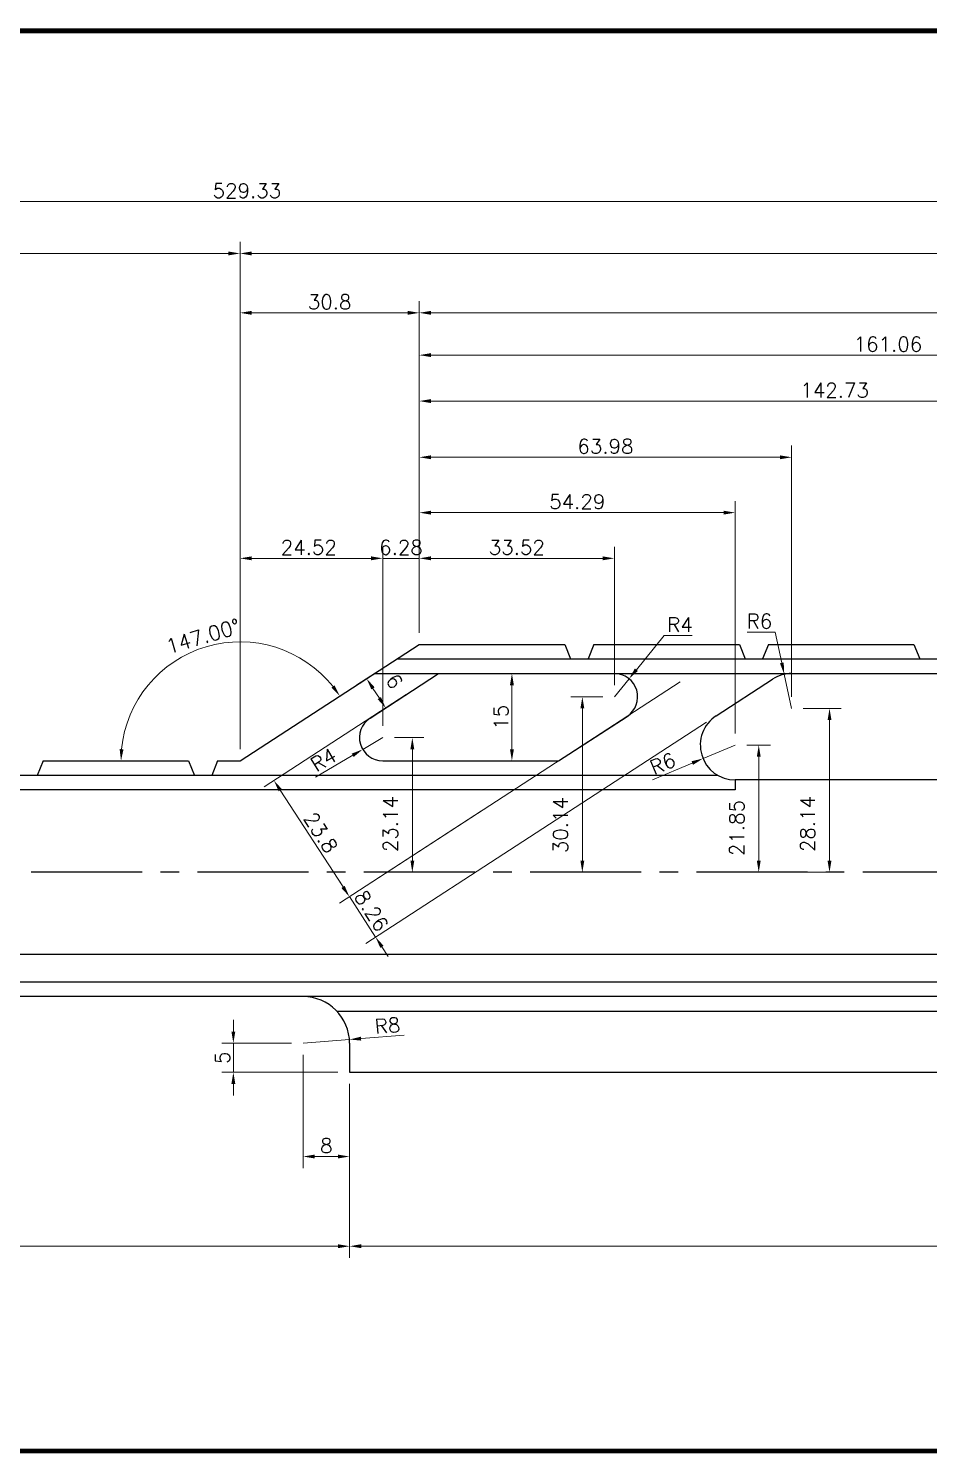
# Model space of a CAD drawing. Header units: millimetres. Extents: x 6728 to 8819, y -1283 to 914.
# Drawn here: x 7353.2 to 7507.9, y -1218 to -973.2 of the extents above; entities that cross this region are included whole.
import ezdxf

# ---------------------------------------------------------------- set-up
doc = ezdxf.new("R2010")
doc.units = ezdxf.units.MM
doc.header["$LTSCALE"] = 1000
doc.linetypes.add('CENTER2', pattern=[28.575, 19.05, -3.175, 3.175, -3.175])
doc.linetypes.add('DASHDOTX3', pattern=[508, 254, -127, 0, -127])
for name, color, linetype in [('PUB_DIM', 3, 'Continuous'), ('PUB_TITLE', 7, 'Continuous'), ('中线', 1, 'DASHDOTX3')]:
    doc.layers.add(name, color=color, linetype=linetype)
doc.styles.get("Standard").update_dxf_attribs({"font": 'txt.shx', "bigfont": 'gbcbig.shx'})
doc.dimstyles.new('ISO-25', dxfattribs={"dimtxt": 2.5, "dimasz": 2, "dimexe": 2, "dimexo": 2, "dimtad": 1, "dimtoh": 1, "dimdsep": 46, "dimtxsty": 'Standard', "dimcen": 2.5, "dimclrd": 256, "dimclre": 256, "dimazin": 0, "dimtfac": 1, "dimtix": 1, "dimtmove": 1, "dimatfit": 0, "dimfxl": 0, "dimtolj": 1, "dimlwd": 9, "dimlwe": 9, "dimarcsym": 0})

# ---------------------------------------------------------------- blocks, each defined once
blk = doc.blocks.new('*D573')
at = {"layer": 'Defpoints', "color": 0}
for p in [(7466.91, -1084.38), (7471.41, -1091.31), (7408.38, -1122.39)]:
    blk.add_point(p, dxfattribs=at)
at = {"layer": 'PUB_DIM', "lineweight": 9}
for p, q in [((7465.24, -1085.47), (7406.7, -1123.48)), ((7469.74, -1092.4), (7411.2, -1130.41)), ((7407.29, -1120.72), (7406.2, -1119.04)), ((7412.88, -1129.32), (7408.38, -1122.39)), ((7413.97, -1131), (7415.06, -1132.68))]:
    blk.add_line(p, q, dxfattribs=at)
at = {"layer": 'PUB_DIM'}
for points in [[(7407.57, -1120.53), (7407.01, -1120.9), (7408.38, -1122.39)], [(7414.25, -1130.82), (7413.69, -1131.18), (7412.88, -1129.32)]]:
    blk.add_solid(points, dxfattribs=at)
at = {"layer": 'PUB_DIM', "color": 0, "insert": (7412.2, -1124.84), "char_height": 2.5, "attachment_point": 5, "rotation": 302.9976}
blk.add_mtext('\\A1;8.26', dxfattribs=at)
blk = doc.blocks.new('*D572')
at = {"layer": 'Defpoints', "color": 0}
for p in [(7419.81, -1086.59), (7432.78, -1106.55), (7408.38, -1122.39)]:
    blk.add_point(p, dxfattribs=at)
at = {"layer": 'PUB_DIM', "lineweight": 9}
for p, q in [((7418.14, -1087.68), (7393.74, -1103.52)), ((7396.51, -1104.11), (7407.29, -1120.72)), ((7431.1, -1107.64), (7406.7, -1123.48))]:
    blk.add_line(p, q, dxfattribs=at)
at = {"layer": 'PUB_DIM'}
for points in [[(7396.79, -1103.92), (7396.23, -1104.29), (7395.42, -1102.43)], [(7407.57, -1120.53), (7407.01, -1120.9), (7408.38, -1122.39)]]:
    blk.add_solid(points, dxfattribs=at)
at = {"layer": 'PUB_DIM', "color": 0, "insert": (7403.47, -1111.39), "char_height": 2.5, "attachment_point": 5, "rotation": 302.9976}
blk.add_mtext('\\A1;23.8', dxfattribs=at)
blk = doc.blocks.new('*D571')
at = {"layer": 'Defpoints', "color": 0}
for p in [(7414.11, -1064.27), (7414.11, -1077.06), (7420.39, -1077.06)]:
    blk.add_point(p, dxfattribs=at)
at = {"layer": 'PUB_DIM', "lineweight": 9}
for p, q in [((7414.11, -1075.06), (7414.11, -1062.27)), ((7420.39, -1075.06), (7420.39, -1062.27)), ((7412.11, -1064.27), (7410.11, -1064.27)), ((7420.39, -1064.27), (7414.11, -1064.27)), ((7422.39, -1064.27), (7424.39, -1064.27))]:
    blk.add_line(p, q, dxfattribs=at)
at = {"layer": 'PUB_DIM'}
for points in [[(7412.11, -1063.93), (7412.11, -1064.6), (7414.11, -1064.27)], [(7422.39, -1063.93), (7422.39, -1064.6), (7420.39, -1064.27)]]:
    blk.add_solid(points, dxfattribs=at)
at = {"layer": 'PUB_DIM', "color": 0, "insert": (7417.25, -1062.39), "char_height": 2.5, "attachment_point": 5}
blk.add_mtext('\\A1;6.28', dxfattribs=at)
blk = doc.blocks.new('*D569')
at = {"layer": 'Defpoints', "color": 0}
for p in [(7412.69, -1084.06), (7650.72, -1084.06), (7566.24, -1084.69), (7580.25, -1086.23), (7584.06, -1092.62)]:
    blk.add_point(p, dxfattribs=at)
at = {"layer": 'PUB_DIM', "lineweight": 9}
for start, end in [(7.3571, 14.7142), (335.9987, 0), (321.2845, 328.6416)]:
    blk.add_arc((7564.82, -1084.06), 15.59, start, end, dxfattribs=at)
at = {"layer": 'PUB_DIM'}
for points in [[(7580.61, -1082.04), (7579.94, -1082.08), (7580.41, -1084.06)], [(7577.83, -1092.01), (7578.42, -1092.32), (7579.06, -1090.4)]]:
    blk.add_solid(points, dxfattribs=at)
at = {"layer": 'PUB_DIM', "color": 0, "insert": (7575.75, -1086.66), "char_height": 2.5, "attachment_point": 5}
blk.add_mtext('\\A1;24.00°', dxfattribs=at)
blk = doc.blocks.new('*D566')
at = {"layer": 'Defpoints', "color": 0}
for p in [(7392.44, -1078.81), (7420.39, -1079.06), (7380.75, -1099.06), (7389.59, -1099.06), (7389.59, -1099.06)]:
    blk.add_point(p, dxfattribs=at)
at = {"layer": 'PUB_DIM', "lineweight": 9}
blk.add_line((7378.75, -1099.06), (7367.14, -1099.06), dxfattribs=at)
blk.add_arc((7389.59, -1099.06), 20.45, 38.6032, 174.3944, dxfattribs=at)
at = {"layer": 'PUB_DIM'}
for points in [[(7405.84, -1086.1), (7405.3, -1086.49), (7406.74, -1087.92)], [(7369.57, -1097.08), (7368.91, -1097.04), (7369.14, -1099.06)]]:
    blk.add_solid(points, dxfattribs=at)
at = {"layer": 'PUB_DIM', "color": 0, "insert": (7383.25, -1077.65), "char_height": 2.5, "attachment_point": 5, "rotation": 16.4988}
blk.add_mtext('\\A1;147.00°', dxfattribs=at)
blk = doc.blocks.new('*D557')
at = {"layer": 'Defpoints', "color": 0}
for p in [(7474.68, -1096.35), (7469.15, -1098.66)]:
    blk.add_point(p, dxfattribs=at)
at = {"layer": 'PUB_DIM', "lineweight": 9}
for p, q in [((7474.68, -1096.35), (7469.15, -1098.66)), ((7460.46, -1102.3), (7467.3, -1099.44))]:
    blk.add_line(p, q, dxfattribs=at)
at = {"layer": 'PUB_DIM'}
blk.add_solid([(7467.17, -1099.13), (7467.43, -1099.74), (7469.15, -1098.66)], dxfattribs=at)
at = {"layer": 'PUB_DIM', "color": 0, "insert": (7462.23, -1099.53), "char_height": 2.5, "attachment_point": 5, "rotation": 22.7206}
blk.add_mtext('\\A1;R6', dxfattribs=at)
blk = doc.blocks.new('*D558')
at = {"layer": 'Defpoints', "color": 0}
for p in [(7483.11, -1084.19), (7484.37, -1090.06)]:
    blk.add_point(p, dxfattribs=at)
at = {"layer": 'PUB_DIM', "lineweight": 9}
for p, q in [((7476.76, -1076.95), (7481.55, -1076.95)), ((7481.55, -1076.95), (7482.69, -1082.24)), ((7484.37, -1090.06), (7483.11, -1084.19))]:
    blk.add_line(p, q, dxfattribs=at)
at = {"layer": 'PUB_DIM'}
blk.add_solid([(7483.01, -1082.17), (7482.36, -1082.31), (7483.11, -1084.19)], dxfattribs=at)
at = {"layer": 'PUB_DIM', "color": 0, "insert": (7478.85, -1075.07), "char_height": 2.5, "attachment_point": 5}
blk.add_mtext('\\A1;R6', dxfattribs=at)
blk = doc.blocks.new('*D554')
at = {"layer": 'Defpoints', "color": 0}
for p in [(7456.44, -1084.95), (7453.91, -1088.06)]:
    blk.add_point(p, dxfattribs=at)
at = {"layer": 'PUB_DIM', "lineweight": 9}
for p, q in [((7462.47, -1077.55), (7457.7, -1083.4)), ((7467.26, -1077.55), (7462.47, -1077.55)), ((7453.91, -1088.06), (7456.44, -1084.95))]:
    blk.add_line(p, q, dxfattribs=at)
at = {"layer": 'PUB_DIM'}
blk.add_solid([(7457.44, -1083.19), (7457.96, -1083.61), (7456.44, -1084.95)], dxfattribs=at)
at = {"layer": 'PUB_DIM', "color": 0, "insert": (7465.18, -1075.67), "char_height": 2.5, "attachment_point": 5}
blk.add_mtext('\\A1;R4', dxfattribs=at)
blk = doc.blocks.new('*D562')
at = {"layer": 'Defpoints', "color": 0}
for p in [(7429.22, -1084.06), (7436.31, -1084.06), (7429.22, -1099.06)]:
    blk.add_point(p, dxfattribs=at)
at = {"layer": 'PUB_DIM', "lineweight": 9}
for p, q in [((7431.22, -1084.06), (7438.31, -1084.06)), ((7436.31, -1097.06), (7436.31, -1086.06)), ((7431.22, -1099.06), (7438.31, -1099.06))]:
    blk.add_line(p, q, dxfattribs=at)
at = {"layer": 'PUB_DIM'}
for points in [[(7435.98, -1086.06), (7436.65, -1086.06), (7436.31, -1084.06)], [(7435.98, -1097.06), (7436.65, -1097.06), (7436.31, -1099.06)]]:
    blk.add_solid(points, dxfattribs=at)
at = {"layer": 'PUB_DIM', "color": 0, "insert": (7434.44, -1091.56), "char_height": 2.5, "attachment_point": 5, "rotation": 90}
blk.add_mtext('\\A1;15', dxfattribs=at)
blk = doc.blocks.new('*D556')
at = {"layer": 'Defpoints', "color": 0}
for p in [(7414.55, -1082.85), (7411.35, -1084.93), (7417.82, -1087.88)]:
    blk.add_point(p, dxfattribs=at)
at = {"layer": 'PUB_DIM', "lineweight": 9}
for p, q in [((7412.88, -1083.94), (7409.67, -1086.02)), ((7413.53, -1088.28), (7412.44, -1086.61)), ((7416.14, -1088.97), (7412.94, -1091.05))]:
    blk.add_line(p, q, dxfattribs=at)
at = {"layer": 'PUB_DIM'}
for points in [[(7412.72, -1086.43), (7412.16, -1086.79), (7411.35, -1084.93)], [(7413.81, -1088.1), (7413.25, -1088.47), (7414.61, -1089.96)]]:
    blk.add_solid(points, dxfattribs=at)
at = {"layer": 'PUB_DIM', "color": 0, "insert": (7416.13, -1085.4), "char_height": 2.5, "attachment_point": 5, "rotation": 302.9976}
blk.add_mtext('\\A1;6', dxfattribs=at)
blk = doc.blocks.new('*D555')
at = {"layer": 'Defpoints', "color": 0}
for p in [(7414.11, -1095.06), (7410.67, -1097.09)]:
    blk.add_point(p, dxfattribs=at)
at = {"layer": 'PUB_DIM', "lineweight": 9}
for p, q in [((7414.11, -1095.06), (7410.67, -1097.09)), ((7402.56, -1101.87), (7408.95, -1098.1))]:
    blk.add_line(p, q, dxfattribs=at)
at = {"layer": 'PUB_DIM'}
blk.add_solid([(7408.78, -1097.82), (7409.11, -1098.39), (7410.67, -1097.09)], dxfattribs=at)
at = {"layer": 'PUB_DIM', "color": 0, "insert": (7403.94, -1098.88), "char_height": 2.5, "attachment_point": 5, "rotation": 30.5246}
blk.add_mtext('\\A1;R4', dxfattribs=at)
blk = doc.blocks.new('*D561')
at = {"layer": 'Defpoints', "color": 0}
for p in [(7414.11, -1095.06), (7414.11, -1118.2), (7419.2, -1118.2)]:
    blk.add_point(p, dxfattribs=at)
at = {"layer": 'PUB_DIM', "lineweight": 9}
for p, q in [((7416.11, -1095.06), (7421.2, -1095.06)), ((7419.2, -1097.06), (7419.2, -1116.2)), ((7416.11, -1118.2), (7421.2, -1118.2))]:
    blk.add_line(p, q, dxfattribs=at)
at = {"layer": 'PUB_DIM'}
for points in [[(7418.87, -1097.06), (7419.53, -1097.06), (7419.2, -1095.06)], [(7418.87, -1116.2), (7419.53, -1116.2), (7419.2, -1118.2)]]:
    blk.add_solid(points, dxfattribs=at)
at = {"layer": 'PUB_DIM', "color": 0, "insert": (7415.45, -1109.92), "char_height": 2.5, "attachment_point": 5, "rotation": 90}
blk.add_mtext('\\A1;23.14', dxfattribs=at)
blk = doc.blocks.new('*D548')
at = {"layer": 'Defpoints', "color": 0}
for p in [(7453.91, -1088.06), (7448.41, -1118.2), (7453.91, -1118.2)]:
    blk.add_point(p, dxfattribs=at)
at = {"layer": 'PUB_DIM', "lineweight": 9}
for p, q in [((7451.91, -1088.06), (7446.41, -1088.06)), ((7448.41, -1090.06), (7448.41, -1116.2)), ((7451.91, -1118.2), (7446.41, -1118.2))]:
    blk.add_line(p, q, dxfattribs=at)
at = {"layer": 'PUB_DIM'}
for points in [[(7448.08, -1090.06), (7448.75, -1090.06), (7448.41, -1088.06)], [(7448.08, -1116.2), (7448.75, -1116.2), (7448.41, -1118.2)]]:
    blk.add_solid(points, dxfattribs=at)
at = {"layer": 'PUB_DIM', "color": 0, "insert": (7444.66, -1110.1), "char_height": 2.5, "attachment_point": 5, "rotation": 90}
blk.add_mtext('\\A1;30.14', dxfattribs=at)
blk = doc.blocks.new('*D549')
at = {"layer": 'Defpoints', "color": 0}
for p in [(7474.68, -1096.35), (7474.68, -1118.2), (7478.72, -1118.2)]:
    blk.add_point(p, dxfattribs=at)
at = {"layer": 'PUB_DIM', "lineweight": 9}
for p, q in [((7476.68, -1096.35), (7480.72, -1096.35)), ((7478.72, -1098.35), (7478.72, -1116.2)), ((7476.68, -1118.2), (7480.72, -1118.2))]:
    blk.add_line(p, q, dxfattribs=at)
at = {"layer": 'PUB_DIM'}
for points in [[(7478.39, -1098.35), (7479.05, -1098.35), (7478.72, -1096.35)], [(7478.39, -1116.2), (7479.05, -1116.2), (7478.72, -1118.2)]]:
    blk.add_solid(points, dxfattribs=at)
at = {"layer": 'PUB_DIM', "color": 0, "insert": (7474.97, -1110.6), "char_height": 2.5, "attachment_point": 5, "rotation": 90}
blk.add_mtext('\\A1;21.85', dxfattribs=at)
blk = doc.blocks.new('*D550')
at = {"layer": 'Defpoints', "color": 0}
for p in [(7484.37, -1090.06), (7484.37, -1118.2), (7490.88, -1118.2)]:
    blk.add_point(p, dxfattribs=at)
at = {"layer": 'PUB_DIM', "lineweight": 9}
for p, q in [((7486.37, -1090.06), (7492.88, -1090.06)), ((7490.88, -1092.06), (7490.88, -1116.2)), ((7486.37, -1118.2), (7492.88, -1118.2))]:
    blk.add_line(p, q, dxfattribs=at)
at = {"layer": 'PUB_DIM'}
for points in [[(7490.55, -1092.06), (7491.22, -1092.06), (7490.88, -1090.06)], [(7490.55, -1116.2), (7491.22, -1116.2), (7490.88, -1118.2)]]:
    blk.add_solid(points, dxfattribs=at)
at = {"layer": 'PUB_DIM', "color": 0, "insert": (7487.13, -1109.91), "char_height": 2.5, "attachment_point": 5, "rotation": 90}
blk.add_mtext('\\A1;28.14', dxfattribs=at)
blk = doc.blocks.new('*D543')
at = {"layer": 'Defpoints', "color": 0}
for p in [(7400.42, -1147.56), (7408.39, -1146.93)]:
    blk.add_point(p, dxfattribs=at)
at = {"layer": 'PUB_DIM', "lineweight": 9}
for p, q in [((7400.42, -1147.56), (7408.39, -1146.93)), ((7417.78, -1146.2), (7410.39, -1146.78))]:
    blk.add_line(p, q, dxfattribs=at)
at = {"layer": 'PUB_DIM'}
blk.add_solid([(7410.36, -1146.44), (7410.41, -1147.11), (7408.39, -1146.93)], dxfattribs=at)
at = {"layer": 'PUB_DIM', "color": 0, "insert": (7414.93, -1144.54), "char_height": 2.5, "attachment_point": 5, "rotation": 4.4783}
blk.add_mtext('\\A1;R8', dxfattribs=at)
blk = doc.blocks.new('*D542')
at = {"layer": 'Defpoints', "color": 0}
for p in [(7388.45, -1147.56), (7400.42, -1147.56), (7408.42, -1152.56)]:
    blk.add_point(p, dxfattribs=at)
at = {"layer": 'PUB_DIM', "lineweight": 9}
for p, q in [((7388.45, -1145.56), (7388.45, -1143.56)), ((7398.42, -1147.56), (7386.45, -1147.56)), ((7388.45, -1152.56), (7388.45, -1147.56)), ((7406.42, -1152.56), (7386.45, -1152.56)), ((7388.45, -1154.56), (7388.45, -1156.56))]:
    blk.add_line(p, q, dxfattribs=at)
at = {"layer": 'PUB_DIM'}
for points in [[(7388.11, -1145.56), (7388.78, -1145.56), (7388.45, -1147.56)], [(7388.11, -1154.56), (7388.78, -1154.56), (7388.45, -1152.56)]]:
    blk.add_solid(points, dxfattribs=at)
at = {"layer": 'PUB_DIM', "color": 0, "insert": (7386.57, -1150.06), "char_height": 2.5, "attachment_point": 5, "rotation": 90}
blk.add_mtext('\\A1;5', dxfattribs=at)
blk = doc.blocks.new('*D541')
at = {"layer": 'Defpoints', "color": 0}
for p in [(7400.42, -1147.56), (7408.42, -1152.56), (7408.42, -1167.03)]:
    blk.add_point(p, dxfattribs=at)
at = {"layer": 'PUB_DIM', "lineweight": 9}
for p, q in [((7400.42, -1149.56), (7400.42, -1169.03)), ((7408.42, -1154.56), (7408.42, -1169.03)), ((7402.42, -1167.03), (7406.42, -1167.03))]:
    blk.add_line(p, q, dxfattribs=at)
at = {"layer": 'PUB_DIM'}
for points in [[(7402.42, -1166.7), (7402.42, -1167.36), (7400.42, -1167.03)], [(7406.42, -1166.7), (7406.42, -1167.36), (7408.42, -1167.03)]]:
    blk.add_solid(points, dxfattribs=at)
at = {"layer": 'PUB_DIM', "color": 0, "insert": (7404.42, -1165.16), "char_height": 2.5, "attachment_point": 5}
blk.add_mtext('\\A1;8', dxfattribs=at)
blk = doc.blocks.new('*D538')
at = {"layer": 'Defpoints', "color": 0}
for p in [(7126.1, -1134.7), (7408.42, -1152.56), (7126.1, -1182.44)]:
    blk.add_point(p, dxfattribs=at)
at = {"layer": 'PUB_DIM', "lineweight": 9}
for p, q in [((7126.1, -1136.7), (7126.1, -1184.44)), ((7408.42, -1154.56), (7408.42, -1184.44)), ((7406.42, -1182.44), (7128.1, -1182.44))]:
    blk.add_line(p, q, dxfattribs=at)
at = {"layer": 'PUB_DIM'}
for points in [[(7128.1, -1182.1), (7128.1, -1182.77), (7126.1, -1182.44)], [(7406.42, -1182.1), (7406.42, -1182.77), (7408.42, -1182.44)]]:
    blk.add_solid(points, dxfattribs=at)
at = {"layer": 'PUB_DIM', "color": 0, "insert": (7267.26, -1180.56), "char_height": 2.5, "attachment_point": 5}
blk.add_mtext('\\A1;282.31', dxfattribs=at)
blk = doc.blocks.new('*D525')
at = {"layer": 'Defpoints', "color": 0}
for p in [(7655.43, -1002.99), (7655.43, -1080.56), (7126.1, -1097.64)]:
    blk.add_point(p, dxfattribs=at)
at = {"layer": 'PUB_DIM', "lineweight": 9}
for p, q in [((7126.1, -1095.64), (7126.1, -1000.99)), ((7655.43, -1078.56), (7655.43, -1000.99)), ((7128.1, -1002.99), (7653.43, -1002.99))]:
    blk.add_line(p, q, dxfattribs=at)
at = {"layer": 'PUB_DIM'}
for points in [[(7128.1, -1002.66), (7128.1, -1003.33), (7126.1, -1002.99)], [(7653.43, -1002.66), (7653.43, -1003.33), (7655.43, -1002.99)]]:
    blk.add_solid(points, dxfattribs=at)
at = {"layer": 'PUB_DIM', "color": 0, "insert": (7390.77, -1001.12), "char_height": 2.5, "attachment_point": 5}
blk.add_mtext('\\A1;529.33', dxfattribs=at)
blk = doc.blocks.new('*D534')
at = {"layer": 'Defpoints', "color": 0}
for p in [(7389.59, -1011.89), (7655.43, -1080.56), (7389.59, -1099.06)]:
    blk.add_point(p, dxfattribs=at)
at = {"layer": 'PUB_DIM', "lineweight": 9}
for p, q in [((7389.59, -1097.06), (7389.59, -1009.89)), ((7655.43, -1078.56), (7655.43, -1009.89)), ((7653.43, -1011.89), (7391.59, -1011.89))]:
    blk.add_line(p, q, dxfattribs=at)
at = {"layer": 'PUB_DIM'}
for points in [[(7391.59, -1011.56), (7391.59, -1012.22), (7389.59, -1011.89)], [(7653.43, -1011.56), (7653.43, -1012.22), (7655.43, -1011.89)]]:
    blk.add_solid(points, dxfattribs=at)
at = {"layer": 'PUB_DIM', "color": 0, "insert": (7522.51, -1010.01), "char_height": 2.5, "attachment_point": 5}
blk.add_mtext('\\A1;265.84', dxfattribs=at)
blk = doc.blocks.new('*D535')
at = {"layer": 'Defpoints', "color": 0}
for p in [(7420.39, -1022.09), (7420.39, -1079.06), (7389.59, -1097.06)]:
    blk.add_point(p, dxfattribs=at)
at = {"layer": 'PUB_DIM', "lineweight": 9}
for p, q in [((7389.59, -1095.06), (7389.59, -1020.09)), ((7420.39, -1077.06), (7420.39, -1020.09)), ((7391.59, -1022.09), (7418.39, -1022.09))]:
    blk.add_line(p, q, dxfattribs=at)
at = {"layer": 'PUB_DIM'}
for points in [[(7391.59, -1021.76), (7391.59, -1022.43), (7389.59, -1022.09)], [(7418.39, -1021.76), (7418.39, -1022.43), (7420.39, -1022.09)]]:
    blk.add_solid(points, dxfattribs=at)
at = {"layer": 'PUB_DIM', "color": 0, "insert": (7404.99, -1020.22), "char_height": 2.5, "attachment_point": 5}
blk.add_mtext('\\A1;30.8', dxfattribs=at)
blk = doc.blocks.new('*D533')
at = {"layer": 'Defpoints', "color": 0}
for p in [(7389.59, -1011.89), (7126.1, -1097.64), (7389.59, -1099.06)]:
    blk.add_point(p, dxfattribs=at)
at = {"layer": 'PUB_DIM', "lineweight": 9}
for p, q in [((7126.1, -1095.64), (7126.1, -1009.89)), ((7389.59, -1097.06), (7389.59, -1009.89)), ((7128.1, -1011.89), (7387.59, -1011.89))]:
    blk.add_line(p, q, dxfattribs=at)
at = {"layer": 'PUB_DIM'}
for points in [[(7128.1, -1011.56), (7128.1, -1012.22), (7126.1, -1011.89)], [(7387.59, -1011.56), (7387.59, -1012.22), (7389.59, -1011.89)]]:
    blk.add_solid(points, dxfattribs=at)
at = {"layer": 'PUB_DIM', "color": 0, "insert": (7257.85, -1010.01), "char_height": 2.5, "attachment_point": 5}
blk.add_mtext('\\A1;263.49', dxfattribs=at)
blk = doc.blocks.new('*D532')
at = {"layer": 'Defpoints', "color": 0}
for p in [(7389.59, -1064.27), (7389.59, -1095.06), (7414.11, -1095.06)]:
    blk.add_point(p, dxfattribs=at)
at = {"layer": 'PUB_DIM', "lineweight": 9}
for p, q in [((7389.59, -1093.06), (7389.59, -1062.27)), ((7414.11, -1093.06), (7414.11, -1062.27)), ((7412.11, -1064.27), (7391.59, -1064.27))]:
    blk.add_line(p, q, dxfattribs=at)
at = {"layer": 'PUB_DIM'}
for points in [[(7391.59, -1063.93), (7391.59, -1064.6), (7389.59, -1064.27)], [(7412.11, -1063.93), (7412.11, -1064.6), (7414.11, -1064.27)]]:
    blk.add_solid(points, dxfattribs=at)
at = {"layer": 'PUB_DIM', "color": 0, "insert": (7401.4, -1062.39), "char_height": 2.5, "attachment_point": 5}
blk.add_mtext('\\A1;24.52', dxfattribs=at)
blk = doc.blocks.new('*D526')
at = {"layer": 'Defpoints', "color": 0}
for p in [(7420.39, -1022.09), (7420.39, -1079.06), (7655.43, -1080.56)]:
    blk.add_point(p, dxfattribs=at)
at = {"layer": 'PUB_DIM', "lineweight": 9}
for p, q in [((7420.39, -1077.06), (7420.39, -1020.09)), ((7655.43, -1078.56), (7655.43, -1020.09)), ((7653.43, -1022.09), (7422.39, -1022.09))]:
    blk.add_line(p, q, dxfattribs=at)
at = {"layer": 'PUB_DIM'}
for points in [[(7422.39, -1021.76), (7422.39, -1022.43), (7420.39, -1022.09)], [(7653.43, -1021.76), (7653.43, -1022.43), (7655.43, -1022.09)]]:
    blk.add_solid(points, dxfattribs=at)
at = {"layer": 'PUB_DIM', "color": 0, "insert": (7537.91, -1020.22), "char_height": 2.5, "attachment_point": 5}
blk.add_mtext('\\A1;235.04', dxfattribs=at)
blk = doc.blocks.new('*D527')
at = {"layer": 'Defpoints', "color": 0}
for p in [(7420.39, -1029.36), (7420.39, -1079.06), (7581.45, -1100.19)]:
    blk.add_point(p, dxfattribs=at)
at = {"layer": 'PUB_DIM', "lineweight": 9}
for p, q in [((7420.39, -1077.06), (7420.39, -1027.36)), ((7581.45, -1098.19), (7581.45, -1027.36)), ((7579.45, -1029.36), (7422.39, -1029.36))]:
    blk.add_line(p, q, dxfattribs=at)
at = {"layer": 'PUB_DIM'}
for points in [[(7422.39, -1029.02), (7422.39, -1029.69), (7420.39, -1029.36)], [(7579.45, -1029.02), (7579.45, -1029.69), (7581.45, -1029.36)]]:
    blk.add_solid(points, dxfattribs=at)
at = {"layer": 'PUB_DIM', "color": 0, "insert": (7500.92, -1027.48), "char_height": 2.5, "attachment_point": 5}
blk.add_mtext('\\A1;161.06', dxfattribs=at)
blk = doc.blocks.new('*D528')
at = {"layer": 'Defpoints', "color": 0}
for p in [(7420.39, -1037.25), (7420.39, -1079.06), (7563.12, -1092.06)]:
    blk.add_point(p, dxfattribs=at)
at = {"layer": 'PUB_DIM', "lineweight": 9}
for p, q in [((7420.39, -1077.06), (7420.39, -1035.25)), ((7563.12, -1090.06), (7563.12, -1035.25)), ((7561.12, -1037.25), (7422.39, -1037.25))]:
    blk.add_line(p, q, dxfattribs=at)
at = {"layer": 'PUB_DIM'}
for points in [[(7422.39, -1036.92), (7422.39, -1037.59), (7420.39, -1037.25)], [(7561.12, -1036.92), (7561.12, -1037.59), (7563.12, -1037.25)]]:
    blk.add_solid(points, dxfattribs=at)
at = {"layer": 'PUB_DIM', "color": 0, "insert": (7491.76, -1035.38), "char_height": 2.5, "attachment_point": 5}
blk.add_mtext('\\A1;142.73', dxfattribs=at)
blk = doc.blocks.new('*D529')
at = {"layer": 'Defpoints', "color": 0}
for p in [(7420.39, -1046.91), (7420.39, -1079.06), (7484.37, -1090.06)]:
    blk.add_point(p, dxfattribs=at)
at = {"layer": 'PUB_DIM', "lineweight": 9}
for p, q in [((7420.39, -1077.06), (7420.39, -1044.91)), ((7484.37, -1088.06), (7484.37, -1044.91)), ((7482.37, -1046.91), (7422.39, -1046.91))]:
    blk.add_line(p, q, dxfattribs=at)
at = {"layer": 'PUB_DIM'}
for points in [[(7422.39, -1046.58), (7422.39, -1047.24), (7420.39, -1046.91)], [(7482.37, -1046.58), (7482.37, -1047.24), (7484.37, -1046.91)]]:
    blk.add_solid(points, dxfattribs=at)
at = {"layer": 'PUB_DIM', "color": 0, "insert": (7452.38, -1045.03), "char_height": 2.5, "attachment_point": 5}
blk.add_mtext('\\A1;63.98', dxfattribs=at)
blk = doc.blocks.new('*D530')
at = {"layer": 'Defpoints', "color": 0}
for p in [(7420.39, -1056.42), (7420.39, -1079.06), (7474.68, -1096.35)]:
    blk.add_point(p, dxfattribs=at)
at = {"layer": 'PUB_DIM', "lineweight": 9}
for p, q in [((7420.39, -1077.06), (7420.39, -1054.42)), ((7474.68, -1094.35), (7474.68, -1054.42)), ((7472.68, -1056.42), (7422.39, -1056.42))]:
    blk.add_line(p, q, dxfattribs=at)
at = {"layer": 'PUB_DIM'}
for points in [[(7422.39, -1056.09), (7422.39, -1056.75), (7420.39, -1056.42)], [(7472.68, -1056.09), (7472.68, -1056.75), (7474.68, -1056.42)]]:
    blk.add_solid(points, dxfattribs=at)
at = {"layer": 'PUB_DIM', "color": 0, "insert": (7447.54, -1054.54), "char_height": 2.5, "attachment_point": 5}
blk.add_mtext('\\A1;54.29', dxfattribs=at)
blk = doc.blocks.new('*D531')
at = {"layer": 'Defpoints', "color": 0}
for p in [(7420.39, -1064.27), (7420.39, -1079.06), (7453.91, -1088.06)]:
    blk.add_point(p, dxfattribs=at)
at = {"layer": 'PUB_DIM', "lineweight": 9}
for p, q in [((7420.39, -1077.06), (7420.39, -1062.27)), ((7453.91, -1086.06), (7453.91, -1062.27)), ((7451.91, -1064.27), (7422.39, -1064.27))]:
    blk.add_line(p, q, dxfattribs=at)
at = {"layer": 'PUB_DIM'}
for points in [[(7422.39, -1063.93), (7422.39, -1064.6), (7420.39, -1064.27)], [(7451.91, -1063.93), (7451.91, -1064.6), (7453.91, -1064.27)]]:
    blk.add_solid(points, dxfattribs=at)
at = {"layer": 'PUB_DIM', "color": 0, "insert": (7437.15, -1062.39), "char_height": 2.5, "attachment_point": 5}
blk.add_mtext('\\A1;33.52', dxfattribs=at)
blk = doc.blocks.new('*D514')
at = {"layer": 'Defpoints', "color": 0}
for p in [(7408.42, -1152.56), (7647.15, -1151.06), (7647.15, -1182.44)]:
    blk.add_point(p, dxfattribs=at)
at = {"layer": 'PUB_DIM', "lineweight": 9}
for p, q in [((7408.42, -1154.56), (7408.42, -1184.44)), ((7647.15, -1153.06), (7647.15, -1184.44)), ((7410.42, -1182.44), (7645.15, -1182.44))]:
    blk.add_line(p, q, dxfattribs=at)
at = {"layer": 'PUB_DIM'}
for points in [[(7410.42, -1182.1), (7410.42, -1182.77), (7408.42, -1182.44)], [(7645.15, -1182.1), (7645.15, -1182.77), (7647.15, -1182.44)]]:
    blk.add_solid(points, dxfattribs=at)
at = {"layer": 'PUB_DIM', "color": 0, "insert": (7527.79, -1180.56), "char_height": 2.5, "attachment_point": 5}
blk.add_mtext('\\A1;238.74', dxfattribs=at)

msp = doc.modelspace()

# ---------------------------------------------------------------- linework, layer by layer
for p, q in [((7389.592, -1099.057), (7420.392, -1079.057)), ((7420.392, -1079.057), (7445.392, -1079.057)), ((7445.392, -1079.057), (7446.392, -1081.557)), ((7450.392, -1079.057), (7449.392, -1081.557)), ((7450.392, -1079.057), (7475.392, -1079.057)), ((7475.392, -1079.057), (7476.392, -1081.557)), ((7480.392, -1079.057), (7479.392, -1081.557)), ((7480.392, -1079.057), (7505.392, -1079.057)), ((7505.392, -1079.057), (7506.392, -1081.557)), ((7416.542, -1081.557), (7655.053, -1081.557)), ((7411.935, -1091.702), (7423.709, -1084.057)), ((7412.692, -1084.057), (7650.722, -1084.057)), ((7471.414, -1091.315), (7481.1, -1085.025)), ((7444.319, -1099.057), (7456.093, -1091.412)), ((7355.745, -1099.057), (7354.745, -1101.557)), ((7355.745, -1099.057), (7380.745, -1099.057)), ((7380.745, -1099.057), (7381.745, -1101.557)), ((7385.745, -1099.057), (7384.745, -1101.557)), ((7385.745, -1099.057), (7389.592, -1099.057)), ((7414.114, -1099.057), (7444.319, -1099.057)), ((7471.707, -1101.557), (7126.245, -1101.557)), ((7554.452, -1102.347), (7474.681, -1102.347)), ((7474.681, -1102.347), (7474.681, -1104.056)), ((7474.681, -1104.056), (7126.105, -1104.056)), ((7609.452, -1132.34), (7126.105, -1132.34)), ((7624.405, -1137.057), (7128.465, -1137.057)), ((7628.734, -1139.557), (7130.964, -1139.557)), ((7406.227, -1142.057), (7633.066, -1142.057)), ((7408.417, -1147.557), (7408.417, -1152.557)), ((7408.417, -1152.557), (7645.653, -1152.557))]:
    msp.add_line(p, q)
for centre, radius, start, end in [((7453.914, -1088.057), 4, 302.99761, 90), ((7484.368, -1090.057), 6, 90, 122.99761), ((7414.114, -1095.057), 4, 122.99761, 270), ((7474.681, -1096.347), 6, 122.99761, 270), ((7400.417, -1147.557), 8, 0, 90)]:
    msp.add_arc(centre, radius, start, end)
at = {"layer": 'PUB_TITLE', "const_width": 0.85}
msp.add_lwpolyline([(7060.245, -1217.623), (7723.245, -1217.623), (7723.245, -973.673), (7060.245, -973.673)], close=True, dxfattribs=at)
at = {"layer": '中线', "linetype": 'CENTER2', "ltscale": 0.001}
msp.add_line((7658.528, -1118.197), (7111.933, -1118.197), dxfattribs=at)

# ---------------------------------------------------------------- dimensions: what is measured, and where the dimension line sits
at = {"layer": 'PUB_DIM'}
for base, p1, p2, picture, middle in [((7655.435, -1002.994), (7126.105, -1097.638), (7655.435, -1080.557), '*D525', (7390.77, -1001.119)), ((7389.592, -1011.889), (7126.105, -1097.638), (7389.592, -1099.057), '*D533', (7257.848, -1010.014)), ((7389.592, -1011.889), (7655.435, -1080.557), (7389.592, -1099.057), '*D534', (7522.513, -1010.014)), ((7420.392, -1022.094), (7389.592, -1097.057), (7420.392, -1079.057), '*D535', (7404.992, -1020.219)), ((7420.392, -1022.094), (7655.435, -1080.557), (7420.392, -1079.057), '*D526', (7537.913, -1020.219)), ((7420.392, -1029.355), (7581.452, -1100.187), (7420.392, -1079.057), '*D527', (7500.922, -1027.48)), ((7420.392, -1037.253), (7563.123, -1092.057), (7420.392, -1079.057), '*D528', (7491.757, -1035.378)), ((7420.392, -1046.909), (7484.368, -1090.057), (7420.392, -1079.057), '*D529', (7452.38, -1045.034)), ((7420.392, -1056.419), (7474.681, -1096.347), (7420.392, -1079.057), '*D530', (7447.537, -1054.544)), ((7414.114, -1064.266), (7420.392, -1077.057), (7414.114, -1077.057), '*D571', (7417.253, -1062.391)), ((7420.392, -1064.266), (7453.914, -1088.057), (7420.392, -1079.057), '*D531', (7437.153, -1062.391)), ((7126.105, -1182.438), (7408.417, -1152.557), (7126.105, -1134.697), '*D538', (7267.261, -1180.563)), ((7408.417, -1167.031), (7400.417, -1147.557), (7408.417, -1152.557), '*D541', (7404.417, -1165.156)), ((7647.153, -1182.438), (7408.417, -1152.557), (7647.153, -1151.057), '*D514', (7527.785, -1180.563))]:
    dim = msp.add_linear_dim(base=base, p1=p1, p2=p2, dimstyle='ISO-25', dxfattribs=at)
    dim.commit()
    dim.dimension.update_dxf_attribs({"geometry": picture, "text_midpoint": middle})
dim = msp.add_linear_dim(base=(7389.592, -1064.266), p1=(7414.114, -1095.057), p2=(7389.592, -1095.057), dimstyle='ISO-25', dxfattribs=at)
dim.commit()
dim.dimension.update_dxf_attribs({"geometry": '*D532', "text_midpoint": (7401.396, -1064.266), "dimtype": 128})
dim = msp.add_angular_dim_2l(base=(7392.439, -1078.805), line1=((7389.592, -1099.057), (7420.392, -1079.057)), line2=((7380.745, -1099.057), (7389.592, -1099.057)), dimstyle='ISO-25', dxfattribs=at)
dim.commit()
dim.dimension.update_dxf_attribs({"geometry": '*D566', "text_midpoint": (7383.251, -1077.651)})
for center, mpoint, picture, middle in [((7453.914, -1088.057), (7456.44, -1084.955), '*D554', (7462.471, -1077.547)), ((7484.368, -1090.057), (7483.108, -1084.191), '*D558', (7481.553, -1076.949))]:
    dim = msp.add_radius_dim(center=center, mpoint=mpoint, dimstyle='ISO-25', dxfattribs=at)
    dim.commit()
    dim.dimension.update_dxf_attribs({"geometry": picture, "text_midpoint": middle, "dimtype": 132})
dim = msp.add_angular_dim_2l(base=(7580.254, -1086.226), line1=((7412.692, -1084.057), (7650.722, -1084.057)), line2=((7566.236, -1084.687), (7584.062, -1092.625)), dimstyle='ISO-25', dxfattribs=at)
dim.commit()
dim.dimension.update_dxf_attribs({"geometry": '*D569', "text_midpoint": (7575.749, -1086.661), "dimtype": 130})
for p1, p2, distance, picture, middle in [((7471.414, -1091.315), (7466.914, -1084.385), 69.79, '*D573', (7412.204, -1124.837)), ((7419.814, -1086.586), (7432.778, -1106.551), -29.089, '*D572', (7403.472, -1111.389))]:
    dim = msp.add_aligned_dim(p1=p1, p2=p2, distance=distance, dimstyle='ISO-25', dxfattribs=at)
    dim.commit()
    dim.dimension.update_dxf_attribs({"geometry": picture, "text_midpoint": middle})
for base, p1, p2, angle, picture, middle, dimtype in [((7411.347, -1084.93), (7417.822, -1087.879), (7414.555, -1082.847), 122.99761, '*D556', (7414.553, -1086.425), 129), ((7448.414, -1118.197), (7453.914, -1088.057), (7453.914, -1118.197), 90, '*D548', (7446.539, -1110.097), 128), ((7490.883, -1118.197), (7484.368, -1090.057), (7484.368, -1118.197), 90, '*D550', (7489.008, -1109.911), 128), ((7419.201, -1118.197), (7414.114, -1095.057), (7414.114, -1118.197), 90, '*D561', (7417.326, -1109.917), 128), ((7478.719, -1118.197), (7474.681, -1096.347), (7474.681, -1118.197), 90, '*D549', (7476.844, -1110.598), 128)]:
    dim = msp.add_linear_dim(base=base, p1=p1, p2=p2, angle=angle, dimstyle='ISO-25', dxfattribs=at)
    dim.commit()
    dim.dimension.update_dxf_attribs({"geometry": picture, "text_midpoint": middle, "dimtype": dimtype})
for base, p1, p2, picture, middle in [((7436.312, -1084.057), (7429.216, -1099.057), (7429.216, -1084.057), '*D562', (7434.437, -1091.557)), ((7388.445, -1147.557), (7408.417, -1152.557), (7400.417, -1147.557), '*D542', (7386.57, -1150.057))]:
    dim = msp.add_linear_dim(base=base, p1=p1, p2=p2, angle=90, dimstyle='ISO-25', dxfattribs=at)
    dim.commit()
    dim.dimension.update_dxf_attribs({"geometry": picture, "text_midpoint": middle})
for center, mpoint, picture, middle in [((7414.114, -1095.057), (7410.668, -1097.088), '*D555', (7403.937, -1098.88)), ((7474.681, -1096.347), (7469.147, -1098.664), '*D557', (7462.235, -1099.526)), ((7400.417, -1147.557), (7408.393, -1146.932), '*D543', (7414.934, -1144.539))]:
    dim = msp.add_radius_dim(center=center, mpoint=mpoint, dimstyle='ISO-25', dxfattribs=at)
    dim.commit()
    dim.dimension.update_dxf_attribs({"geometry": picture, "text_midpoint": middle})

doc.saveas('drawing.dxf')
